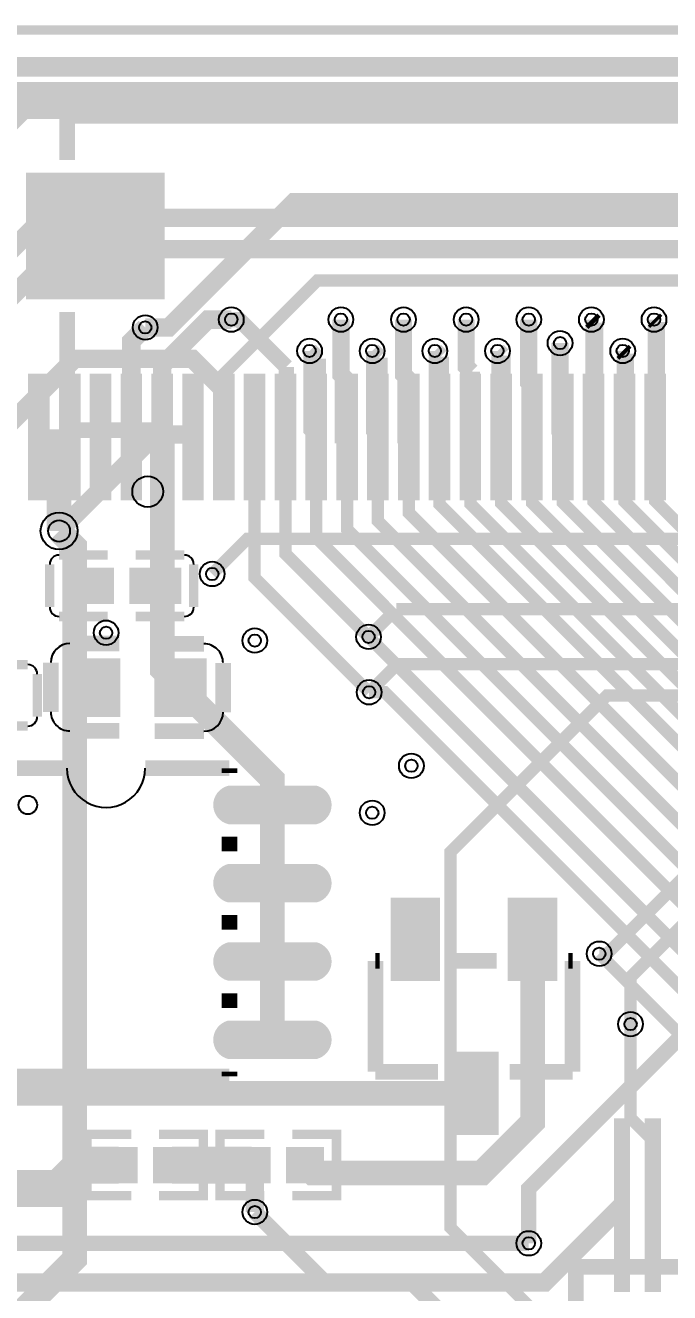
# Model space of a CAD drawing. Header units: millimetres. Extents: x 35 to 109.8, y -21 to 52.
# Drawn here: x 55.71 to 66.17, y 31.46 to 52.02 of the extents above; entities that cross this region are included whole.
import ezdxf

# ---------------------------------------------------------------- set-up
doc = ezdxf.new("R2010")
doc.units = ezdxf.units.MM
for name, color, linetype, true_color in [('BoardOutLine', 7, 'Continuous', 0xff00ff), ('BottomLayer', 7, 'Continuous', 0x0000ff), ('BottomPasteMaskLayer', 7, 'Continuous', 0x800000), ('BottomSilkLayer', 7, 'Continuous', 0x66cc33), ('BottomSolderMaskLayer', 7, 'Continuous', 0xaa00ff), ('Hole', 7, 'Continuous', 0x222222), ('Multi-Layer', 7, 'Continuous', 0xc0c0c0), ('TopLayer', 7, 'Continuous', 0xff0000), ('TopPasteMaskLayer', 7, 'Continuous', 0x808080), ('TopSilkLayer', 7, 'Continuous', 0xffcc00), ('TopSolderMaskLayer', 7, 'Continuous', 0x800080)]:
    doc.layers.add(name, color=color, linetype=linetype, true_color=true_color)

msp = doc.modelspace()

# ---------------------------------------------------------------- hatches: boundary and pattern name
at = {"layer": 'BottomLayer'}
for points in [[(57.94909829819653, 49.600101600203175), (55.749098298196486, 49.600101600203175), (55.749098298196486, 47.60010160020329), (57.94909829819653, 47.60010160020329)], [(58.57404114808219, 46.08011176022353), (58.32402844805688, 46.08011176022353), (58.32402844805688, 44.680111760223554), (58.57404114808219, 44.680111760223554)], [(59.07406654813303, 46.08011176022353), (58.824053848107724, 46.08011176022353), (58.824053848107724, 44.680111760223554), (59.07406654813303, 44.680111760223554)], [(59.57411734823472, 46.08011176022353), (59.32410464820941, 46.08011176022353), (59.32410464820941, 44.680111760223554), (59.57411734823472, 44.680111760223554)], [(60.074168148336184, 46.08011176022353), (59.824155448310876, 46.08011176022353), (59.824155448310876, 44.680111760223554), (60.074168148336184, 44.680111760223554)], [(60.574218948437874, 46.08011176022353), (60.324206248412565, 46.08011176022353), (60.324206248412565, 44.680111760223554), (60.574218948437874, 44.680111760223554)], [(61.07419354838703, 46.08011176022353), (60.82418084836172, 46.08011176022353), (60.82418084836172, 44.680111760223554), (61.07419354838703, 44.680111760223554)], [(61.57424434848872, 46.08011176022353), (61.32423164846341, 46.08011176022353), (61.32423164846341, 44.680111760223554), (61.57424434848872, 44.680111760223554)], [(62.074218948437874, 46.08011176022353), (61.824206248412565, 46.08011176022353), (61.824206248412565, 44.680111760223554), (62.074218948437874, 44.680111760223554)], [(62.574218948437874, 46.08011176022353), (62.324206248412565, 46.08011176022353), (62.324206248412565, 44.680111760223554), (62.574218948437874, 44.680111760223554)], [(63.07419354838703, 46.08011176022353), (62.82418084836195, 46.08011176022353), (62.82418084836195, 44.680111760223554), (63.07419354838703, 44.680111760223554)], [(63.57416814833641, 46.08011176022353), (63.324155448310876, 46.08011176022353), (63.324155448310876, 44.680111760223554), (63.57416814833641, 44.680111760223554)], [(64.07416814833641, 46.08011176022353), (63.824155448310876, 46.08011176022353), (63.824155448310876, 44.680111760223554), (64.07416814833641, 44.680111760223554)], [(64.57414274828557, 46.08011176022353), (64.32413004826003, 46.08011176022353), (64.32413004826003, 44.680111760223554), (64.57414274828557, 44.680111760223554)], [(65.07414274828557, 46.08011176022353), (64.82413004826003, 46.08011176022353), (64.82413004826003, 44.680111760223554), (65.07414274828557, 44.680111760223554)], [(65.57411734823472, 46.08011176022353), (65.32410464820919, 46.08011176022353), (65.32410464820919, 44.680111760223554), (65.57411734823472, 44.680111760223554)], [(66.0740919481841, 46.08011176022353), (65.82407924815857, 46.08011176022353), (65.82407924815857, 44.680111760223554), (66.0740919481841, 44.680111760223554)]]:
    msp.add_hatch(color=256, dxfattribs=at).paths.add_polyline_path(points)
at = {"layer": 'BottomPasteMaskLayer'}
for points in [[(57.94909829819653, 49.600101600203175), (55.749098298196486, 49.600101600203175), (55.749098298196486, 47.60010160020329), (57.94909829819653, 47.60010160020329)], [(58.57404114808219, 46.08011176022353), (58.32402844805688, 46.08011176022353), (58.32402844805688, 44.680111760223554), (58.57404114808219, 44.680111760223554)], [(59.07406654813303, 46.08011176022353), (58.824053848107724, 46.08011176022353), (58.824053848107724, 44.680111760223554), (59.07406654813303, 44.680111760223554)], [(59.57411734823472, 46.08011176022353), (59.32410464820941, 46.08011176022353), (59.32410464820941, 44.680111760223554), (59.57411734823472, 44.680111760223554)], [(60.074168148336184, 46.08011176022353), (59.824155448310876, 46.08011176022353), (59.824155448310876, 44.680111760223554), (60.074168148336184, 44.680111760223554)], [(60.574218948437874, 46.08011176022353), (60.324206248412565, 46.08011176022353), (60.324206248412565, 44.680111760223554), (60.574218948437874, 44.680111760223554)], [(61.07419354838703, 46.08011176022353), (60.82418084836172, 46.08011176022353), (60.82418084836172, 44.680111760223554), (61.07419354838703, 44.680111760223554)], [(61.57424434848872, 46.08011176022353), (61.32423164846341, 46.08011176022353), (61.32423164846341, 44.680111760223554), (61.57424434848872, 44.680111760223554)], [(62.074218948437874, 46.08011176022353), (61.824206248412565, 46.08011176022353), (61.824206248412565, 44.680111760223554), (62.074218948437874, 44.680111760223554)], [(62.574218948437874, 46.08011176022353), (62.324206248412565, 46.08011176022353), (62.324206248412565, 44.680111760223554), (62.574218948437874, 44.680111760223554)], [(63.07419354838703, 46.08011176022353), (62.82418084836195, 46.08011176022353), (62.82418084836195, 44.680111760223554), (63.07419354838703, 44.680111760223554)], [(63.57416814833641, 46.08011176022353), (63.324155448310876, 46.08011176022353), (63.324155448310876, 44.680111760223554), (63.57416814833641, 44.680111760223554)], [(64.07416814833641, 46.08011176022353), (63.824155448310876, 46.08011176022353), (63.824155448310876, 44.680111760223554), (64.07416814833641, 44.680111760223554)], [(64.57414274828557, 46.08011176022353), (64.32413004826003, 46.08011176022353), (64.32413004826003, 44.680111760223554), (64.57414274828557, 44.680111760223554)], [(65.07414274828557, 46.08011176022353), (64.82413004826003, 46.08011176022353), (64.82413004826003, 44.680111760223554), (65.07414274828557, 44.680111760223554)], [(65.57411734823472, 46.08011176022353), (65.32410464820919, 46.08011176022353), (65.32410464820919, 44.680111760223554), (65.57411734823472, 44.680111760223554)], [(66.0740919481841, 46.08011176022353), (65.82407924815857, 46.08011176022353), (65.82407924815857, 44.680111760223554), (66.0740919481841, 44.680111760223554)]]:
    msp.add_hatch(color=256, dxfattribs=at).paths.add_polyline_path(points)
at = {"layer": 'BottomSolderMaskLayer'}
for points in [[(57.97449776248527, 49.62549907035293), (55.723697660885136, 49.62549907035293), (55.723697660885136, 47.57469896875284), (57.97449776248527, 47.57469896875284)], [(58.59943345732472, 46.10551641932773), (58.29862065569887, 46.10551641932773), (58.29862065569887, 44.65471631772755), (58.59943345732472, 44.65471631772755)], [(59.09948982360629, 46.10551641932773), (58.79867702198044, 46.10551641932773), (58.79867702198044, 44.65471631772755), (59.09948982360629, 44.65471631772755)], [(59.59952514059273, 46.10551641932773), (59.29871233896688, 46.10551641932773), (59.29871233896688, 44.65471631772755), (59.59952514059273, 44.65471631772755)], [(60.09956045757849, 46.10551641932773), (59.798747655952866, 46.10551641932773), (59.798747655952866, 44.65471631772755), (60.09956045757849, 44.65471631772755)], [(60.59959577456516, 46.10551641932773), (60.29878297293931, 46.10551641932773), (60.29878297293931, 44.65471631772755), (60.59959577456516, 44.65471631772755)], [(61.09959101866775, 46.10551641932773), (60.79877821704213, 46.10551641932773), (60.79877821704213, 44.65471631772755), (61.09959101866775, 44.65471631772755)], [(61.59962633565419, 46.10551641932773), (61.29881353402857, 46.10551641932773), (61.29881353402857, 44.65471631772755), (61.59962633565419, 44.65471631772755)], [(62.09962157975724, 46.10551641932773), (61.798808778131615, 46.10551641932773), (61.798808778131615, 44.65471631772755), (62.09962157975724, 44.65471631772755)], [(62.599595774564705, 46.10551641932773), (62.29878297293931, 46.10551641932773), (62.29878297293931, 44.65471631772755), (62.599595774564705, 44.65471631772755)], [(63.09959101866775, 46.10551641932773), (62.798778217042354, 46.10551641932773), (62.798778217042354, 44.65471631772755), (63.09959101866775, 44.65471631772755)], [(63.599586262771254, 46.10551641932773), (63.29877346114563, 46.10551641932773), (63.29877346114563, 44.65471631772755), (63.599586262771254, 44.65471631772755)], [(64.09956045757895, 46.10551641932773), (63.79874765595309, 46.10551641932773), (63.79874765595309, 44.65471631772755), (64.09956045757895, 44.65471631772755)], [(64.59955570168177, 46.10551641932773), (64.29874290005614, 46.10551641932773), (64.29874290005614, 44.65471631772755), (64.59955570168177, 44.65471631772755)], [(65.09952989648946, 46.10551641932773), (64.79871709486383, 46.10551641932773), (64.79871709486383, 44.65471631772755), (65.09952989648946, 44.65471631772755)], [(65.5995251405925, 46.10551641932773), (65.29871233896665, 46.10551641932773), (65.29871233896665, 44.65471631772755), (65.5995251405925, 44.65471631772755)], [(66.09946877431116, 46.10551641932773), (65.79865597268531, 46.10551641932773), (65.79865597268531, 44.65471631772755), (66.09946877431116, 44.65471631772755)]]:
    msp.add_hatch(color=256, dxfattribs=at).paths.add_polyline_path(points)
at = {"layer": 'TopLayer'}
for points in [[(56.08331216662441, 44.34003048006093), (55.783312166624455, 44.34003048006093), (55.783312166624455, 46.340030480061046), (56.08331216662441, 46.340030480061046)], [(56.58318516637041, 44.34003048006093), (56.28318516637046, 44.34003048006093), (56.28318516637046, 46.340030480061046), (56.58318516637041, 46.340030480061046)], [(57.08331216662441, 44.34003048006093), (56.783312166624455, 44.34003048006093), (56.783312166624455, 46.340030480061046), (57.08331216662441, 46.340030480061046)], [(57.58318516637041, 44.34003048006093), (57.28318516637046, 44.34003048006093), (57.28318516637046, 46.340030480061046), (57.58318516637041, 46.340030480061046)], [(58.08331216662441, 44.34003048006093), (57.783312166624455, 44.34003048006093), (57.783312166624455, 46.340030480061046), (58.08331216662441, 46.340030480061046)], [(58.58318516637041, 44.34003048006093), (58.28318516637046, 44.34003048006093), (58.28318516637046, 46.340030480061046), (58.58318516637041, 46.340030480061046)], [(59.08331216662441, 44.34003048006093), (58.783312166624455, 44.34003048006093), (58.783312166624455, 46.340030480061046), (59.08331216662441, 46.340030480061046)], [(59.583185166370185, 44.34003048006093), (59.28318516637023, 44.34003048006093), (59.28318516637023, 46.340030480061046), (59.583185166370185, 46.340030480061046)], [(60.08331216662441, 44.34003048006093), (59.783312166624455, 44.34003048006093), (59.783312166624455, 46.340030480061046), (60.08331216662441, 46.340030480061046)], [(60.583185166370185, 44.34003048006093), (60.28318516637023, 44.34003048006093), (60.28318516637023, 46.340030480061046), (60.583185166370185, 46.340030480061046)], [(61.08331216662418, 44.34003048006093), (60.78331216662423, 44.34003048006093), (60.78331216662423, 46.340030480061046), (61.08331216662418, 46.340030480061046)], [(61.58318516637041, 44.34003048006093), (61.28318516637023, 44.34003048006093), (61.28318516637023, 46.340030480061046), (61.58318516637041, 46.340030480061046)], [(62.08331216662418, 44.34003048006093), (61.78331216662423, 44.34003048006093), (61.78331216662423, 46.340030480061046), (62.08331216662418, 46.340030480061046)], [(62.58318516637041, 44.34003048006093), (62.28318516637023, 44.34003048006093), (62.28318516637023, 46.340030480061046), (62.58318516637041, 46.340030480061046)], [(63.08331216662441, 44.34003048006093), (62.78331216662423, 44.34003048006093), (62.78331216662423, 46.340030480061046), (63.08331216662441, 46.340030480061046)], [(63.58318516637041, 44.34003048006093), (63.28318516637046, 44.34003048006093), (63.28318516637046, 46.340030480061046), (63.58318516637041, 46.340030480061046)], [(64.08331216662441, 44.34003048006093), (63.78331216662423, 44.34003048006093), (63.78331216662423, 46.340030480061046), (64.08331216662441, 46.340030480061046)], [(64.58318516637041, 44.34003048006093), (64.28318516637046, 44.34003048006093), (64.28318516637046, 46.340030480061046), (64.58318516637041, 46.340030480061046)], [(65.08331216662441, 44.34003048006093), (64.78331216662446, 44.34003048006093), (64.78331216662446, 46.340030480061046), (65.08331216662441, 46.340030480061046)], [(65.58318516637041, 44.34003048006093), (65.28318516637046, 44.34003048006093), (65.28318516637046, 46.340030480061046), (65.58318516637041, 46.340030480061046)], [(66.08331216662441, 44.34003048006093), (65.78331216662446, 44.34003048006093), (65.78331216662446, 46.340030480061046), (66.08331216662441, 46.340030480061046)], [(57.1271018542036, 42.65608331216663), (57.1271018542036, 43.196088392176875), (56.337007874015626, 43.196088392176875), (56.337007874015626, 42.65608331216663)], [(57.42712725425463, 42.65608331216663), (57.42712725425463, 43.196088392176875), (58.217221234442604, 43.196088392176875), (58.217221234442604, 42.65608331216663)], [(56.43111506222999, 41.72509525019041), (57.231115062230174, 41.72509525019041), (57.231115062230174, 40.82506985013981), (56.43111506222999, 40.82506985013981)], [(57.83111506223008, 41.72509525019041), (58.631115062230265, 41.72509525019041), (58.631115062230265, 40.82506985013981), (57.83111506223008, 40.82506985013981)], [(60.37913385826778, 39.65707391414786, -0.7853981633974483), (60.37913385826778, 39.08308356616716), (59.06511303022603, 39.08308356616716, -0.7853981633974483), (59.06511303022603, 39.65707391414786)], [(60.37913385826778, 38.38707137414279, -0.7853981633974483), (60.37913385826778, 37.813081026162095), (59.06511303022603, 37.813081026162095, -0.7853981633974483), (59.06511303022603, 38.38707137414279)], [(61.69215138430263, 37.815748031496014), (62.39217678435352, 37.815748031496014), (62.39217678435352, 36.56576073152155), (61.69215138430263, 36.56576073152155)], [(63.59207518415042, 37.815748031496014), (64.29210058420131, 37.815748031496014), (64.29210058420131, 36.56576073152155), (63.59207518415042, 36.56576073152155)], [(60.37913385826778, 37.117068834137726, -0.7853981633974483), (60.37913385826778, 36.54307848615703), (59.06511303022603, 36.54307848615703, -0.7853981633974483), (59.06511303022603, 37.117068834137726)], [(60.37913385826778, 35.84706629413266, -0.7853981633974483), (60.37913385826778, 35.27307594615196), (59.06511303022603, 35.27307594615196, -0.7853981633974483), (59.06511303022603, 35.84706629413266)], [(62.64211328422675, 35.316383032766), (63.342138684277415, 35.316383032766), (63.342138684277415, 34.066395732791534), (62.64211328422675, 34.066395732791534)], [(57.50810261620518, 33.258064516129025), (57.50810261620518, 33.79806959613927), (56.94246888493785, 33.79806959613927), (56.94246888493785, 33.258064516129025)], [(57.808128016256205, 33.258064516129025), (57.808128016256205, 33.79806959613927), (58.37376174752353, 33.79806959613927), (58.37376174752353, 33.258064516129025)], [(59.667106934213734, 33.258064516129025), (59.667106934213734, 33.79806959613927), (59.10147320294641, 33.79806959613927), (59.10147320294641, 33.258064516129025)], [(59.96713233426476, 33.258064516129025), (59.96713233426476, 33.79806959613927), (60.53276606553209, 33.79806959613927), (60.53276606553209, 33.258064516129025)], [(65.51998983997964, 33.87706375412745), (65.51998983997964, 31.877063754127562), (65.26997713995411, 31.877063754127562), (65.26997713995411, 33.87706375412745)], [(66.02037084074163, 33.87706375412745), (66.02037084074163, 31.877063754127562), (65.77035814071633, 31.877063754127562), (65.77035814071633, 33.87706375412745)]]:
    msp.add_hatch(color=256, dxfattribs=at).paths.add_polyline_path(points)
at = {"layer": 'TopPasteMaskLayer'}
for points in [[(56.08331216662441, 44.34003048006093), (55.783312166624455, 44.34003048006093), (55.783312166624455, 46.340030480061046), (56.08331216662441, 46.340030480061046)], [(56.58318516637041, 44.34003048006093), (56.28318516637046, 44.34003048006093), (56.28318516637046, 46.340030480061046), (56.58318516637041, 46.340030480061046)], [(57.08331216662441, 44.34003048006093), (56.783312166624455, 44.34003048006093), (56.783312166624455, 46.340030480061046), (57.08331216662441, 46.340030480061046)], [(57.58318516637041, 44.34003048006093), (57.28318516637046, 44.34003048006093), (57.28318516637046, 46.340030480061046), (57.58318516637041, 46.340030480061046)], [(58.08331216662441, 44.34003048006093), (57.783312166624455, 44.34003048006093), (57.783312166624455, 46.340030480061046), (58.08331216662441, 46.340030480061046)], [(58.58318516637041, 44.34003048006093), (58.28318516637046, 44.34003048006093), (58.28318516637046, 46.340030480061046), (58.58318516637041, 46.340030480061046)], [(59.08331216662441, 44.34003048006093), (58.783312166624455, 44.34003048006093), (58.783312166624455, 46.340030480061046), (59.08331216662441, 46.340030480061046)], [(59.583185166370185, 44.34003048006093), (59.28318516637023, 44.34003048006093), (59.28318516637023, 46.340030480061046), (59.583185166370185, 46.340030480061046)], [(60.08331216662441, 44.34003048006093), (59.783312166624455, 44.34003048006093), (59.783312166624455, 46.340030480061046), (60.08331216662441, 46.340030480061046)], [(60.583185166370185, 44.34003048006093), (60.28318516637023, 44.34003048006093), (60.28318516637023, 46.340030480061046), (60.583185166370185, 46.340030480061046)], [(61.08331216662418, 44.34003048006093), (60.78331216662423, 44.34003048006093), (60.78331216662423, 46.340030480061046), (61.08331216662418, 46.340030480061046)], [(61.58318516637041, 44.34003048006093), (61.28318516637023, 44.34003048006093), (61.28318516637023, 46.340030480061046), (61.58318516637041, 46.340030480061046)], [(62.08331216662418, 44.34003048006093), (61.78331216662423, 44.34003048006093), (61.78331216662423, 46.340030480061046), (62.08331216662418, 46.340030480061046)], [(62.58318516637041, 44.34003048006093), (62.28318516637023, 44.34003048006093), (62.28318516637023, 46.340030480061046), (62.58318516637041, 46.340030480061046)], [(63.08331216662441, 44.34003048006093), (62.78331216662423, 44.34003048006093), (62.78331216662423, 46.340030480061046), (63.08331216662441, 46.340030480061046)], [(63.58318516637041, 44.34003048006093), (63.28318516637046, 44.34003048006093), (63.28318516637046, 46.340030480061046), (63.58318516637041, 46.340030480061046)], [(64.08331216662441, 44.34003048006093), (63.78331216662423, 44.34003048006093), (63.78331216662423, 46.340030480061046), (64.08331216662441, 46.340030480061046)], [(64.58318516637041, 44.34003048006093), (64.28318516637046, 44.34003048006093), (64.28318516637046, 46.340030480061046), (64.58318516637041, 46.340030480061046)], [(65.08331216662441, 44.34003048006093), (64.78331216662446, 44.34003048006093), (64.78331216662446, 46.340030480061046), (65.08331216662441, 46.340030480061046)], [(65.58318516637041, 44.34003048006093), (65.28318516637046, 44.34003048006093), (65.28318516637046, 46.340030480061046), (65.58318516637041, 46.340030480061046)], [(66.08331216662441, 44.34003048006093), (65.78331216662446, 44.34003048006093), (65.78331216662446, 46.340030480061046), (66.08331216662441, 46.340030480061046)], [(57.09707899415798, 43.15110490220991), (57.09707899415798, 42.70109220218444), (57.02710185420369, 42.651104902209795), (56.54709169418334, 42.651104902209795), (56.49707899415807, 42.70109220218444), (56.49707899415807, 43.15110490220991), (56.54709169418334, 43.20109220218444), (57.02710185420369, 43.20109220218444)], [(58.057099314198695, 43.15110490220991), (58.057099314198695, 42.70109220218444), (58.007086614173204, 42.651104902209795), (57.52710185420369, 42.651104902209795), (57.45709931419856, 42.70109220218444), (57.45709931419856, 43.15110490220991), (57.52710185420369, 43.20109220218444), (58.007086614173204, 43.20109220218444)], [(56.43111506222999, 41.72509525019041), (57.231115062230174, 41.72509525019041), (57.231115062230174, 40.82506985013981), (56.43111506222999, 40.82506985013981)], [(57.83111506223008, 41.72509525019041), (58.631115062230265, 41.72509525019041), (58.631115062230265, 40.82506985013981), (57.83111506223008, 40.82506985013981)], [(60.37913385826778, 39.65707391414786, -0.7853981633974483), (60.37913385826778, 39.08308356616716), (59.06511303022603, 39.08308356616716, -0.7853981633974483), (59.06511303022603, 39.65707391414786)], [(60.37913385826778, 38.38707137414279, -0.7853981633974483), (60.37913385826778, 37.813081026162095), (59.06511303022603, 37.813081026162095, -0.7853981633974483), (59.06511303022603, 38.38707137414279)], [(61.69215138430263, 37.815748031496014), (62.39217678435352, 37.815748031496014), (62.39217678435352, 36.56576073152155), (61.69215138430263, 36.56576073152155)], [(63.59207518415042, 37.815748031496014), (64.29210058420131, 37.815748031496014), (64.29210058420131, 36.56576073152155), (63.59207518415042, 36.56576073152155)], [(60.37913385826778, 37.117068834137726, -0.7853981633974483), (60.37913385826778, 36.54307848615703), (59.06511303022603, 36.54307848615703, -0.7853981633974483), (59.06511303022603, 37.117068834137726)], [(60.37913385826778, 35.84706629413266, -0.7853981633974483), (60.37913385826778, 35.27307594615196), (59.06511303022603, 35.27307594615196, -0.7853981633974483), (59.06511303022603, 35.84706629413266)], [(62.64211328422675, 35.316383032766), (63.342138684277415, 35.316383032766), (63.342138684277415, 34.066395732791534), (62.64211328422675, 34.066395732791534)], [(57.5231140462281, 33.29806959613927), (57.5231140462281, 33.758064516129025), (57.48310896621797, 33.79806959613927), (56.982473964947985, 33.79806959613927), (56.94246888493785, 33.758064516129025), (56.94246888493785, 33.29806959613927), (56.982473964947985, 33.258064516129025), (57.48310896621797, 33.258064516129025)], [(57.79311658623328, 33.29806959613927), (57.79311658623328, 33.758064516129025), (57.833121666243414, 33.79806959613927), (58.3337566675134, 33.79806959613927), (58.37376174752353, 33.758064516129025), (58.37376174752353, 33.29806959613927), (58.3337566675134, 33.258064516129025), (57.833121666243414, 33.258064516129025)], [(59.68211836423666, 33.29806959613927), (59.68211836423666, 33.758064516129025), (59.642113284226525, 33.79806959613927), (59.14147828295654, 33.79806959613927), (59.10147320294641, 33.758064516129025), (59.10147320294641, 33.29806959613927), (59.14147828295654, 33.258064516129025), (59.642113284226525, 33.258064516129025)], [(59.95212090424184, 33.29806959613927), (59.95212090424184, 33.758064516129025), (59.99212598425197, 33.79806959613927), (60.492760985521954, 33.79806959613927), (60.53276606553209, 33.758064516129025), (60.53276606553209, 33.29806959613927), (60.492760985521954, 33.258064516129025), (59.99212598425197, 33.258064516129025)], [(65.51998983997964, 33.87706375412745), (65.51998983997964, 31.877063754127562), (65.26997713995411, 31.877063754127562), (65.26997713995411, 33.87706375412745)], [(66.02037084074163, 33.87706375412745), (66.02037084074163, 31.877063754127562), (65.77035814071633, 31.877063754127562), (65.77035814071633, 33.87706375412745)]]:
    msp.add_hatch(color=256, dxfattribs=at).paths.add_polyline_path(points)
at = {"layer": 'TopSolderMaskLayer'}
for points in [[(56.10873157230185, 44.31462849377306), (55.757931470701806, 44.31462849377306), (55.757931470701806, 46.36542859537326), (56.10873157230185, 46.36542859537326)], [(56.60860457204785, 44.31462849377306), (56.25780447044781, 44.31462849377306), (56.25780447044781, 46.36542859537326), (56.60860457204785, 46.36542859537326)], [(57.10873157230185, 44.31462849377306), (56.757931470701806, 44.31462849377306), (56.757931470701806, 46.36542859537326), (57.10873157230185, 46.36542859537326)], [(57.60860457204785, 44.31462849377306), (57.25780447044781, 44.31462849377306), (57.25780447044781, 46.36542859537326), (57.60860457204785, 46.36542859537326)], [(58.10873157230185, 44.31462849377306), (57.757931470701806, 44.31462849377306), (57.757931470701806, 46.36542859537326), (58.10873157230185, 46.36542859537326)], [(58.60860457204785, 44.31462849377306), (58.25780447044758, 44.31462849377306), (58.25780447044758, 46.36542859537326), (58.60860457204785, 46.36542859537326)], [(59.10873157230185, 44.31462849377306), (58.757931470701806, 44.31462849377306), (58.757931470701806, 46.36542859537326), (59.10873157230185, 46.36542859537326)], [(59.60860457204785, 44.31462849377306), (59.25780447044758, 44.31462849377306), (59.25780447044758, 46.36542859537326), (59.60860457204785, 46.36542859537326)], [(60.10873157230185, 44.31462849377306), (59.75793147070158, 44.31462849377306), (59.75793147070158, 46.36542859537326), (60.10873157230185, 46.36542859537326)], [(60.608604572047625, 44.31462849377306), (60.25780447044758, 44.31462849377306), (60.25780447044758, 46.36542859537326), (60.608604572047625, 46.36542859537326)], [(61.10873157230185, 44.31462849377306), (60.75793147070158, 44.31462849377306), (60.75793147070158, 46.36542859537326), (61.10873157230185, 46.36542859537326)], [(61.60860457204785, 44.31462849377306), (61.25780447044758, 44.31462849377306), (61.25780447044758, 46.36542859537326), (61.60860457204785, 46.36542859537326)], [(62.10873157230162, 44.31462849377306), (61.75793147070158, 44.31462849377306), (61.75793147070158, 46.36542859537326), (62.10873157230162, 46.36542859537326)], [(62.60860457204785, 44.31462849377306), (62.25780447044758, 44.31462849377306), (62.25780447044758, 46.36542859537326), (62.60860457204785, 46.36542859537326)], [(63.10873157230185, 44.31462849377306), (62.75793147070158, 44.31462849377306), (62.75793147070158, 46.36542859537326), (63.10873157230185, 46.36542859537326)], [(63.60860457204785, 44.31462849377306), (63.25780447044781, 44.31462849377306), (63.25780447044781, 46.36542859537326), (63.60860457204785, 46.36542859537326)], [(64.10873157230185, 44.31462849377306), (63.75793147070158, 44.31462849377306), (63.75793147070158, 46.36542859537326), (64.10873157230185, 46.36542859537326)], [(64.60860457204785, 44.31462849377306), (64.25780447044781, 44.31462849377306), (64.25780447044781, 46.36542859537326), (64.60860457204785, 46.36542859537326)], [(65.10873157230185, 44.31462849377306), (64.7579314707018, 44.31462849377306), (64.7579314707018, 46.36542859537326), (65.10873157230185, 46.36542859537326)], [(65.60860457204785, 44.31462849377306), (65.25780447044781, 44.31462849377306), (65.25780447044781, 46.36542859537326), (65.60860457204785, 46.36542859537326)], [(66.10873157230185, 44.31462849377306), (65.7579314707018, 44.31462849377306), (65.7579314707018, 46.36542859537326), (66.10873157230185, 46.36542859537326)], [(57.15250353813235, 42.630683261366585), (57.15250353813235, 43.22148844297692), (56.311609456344286, 43.22148844297692), (56.311609456344286, 42.630683261366585)], [(57.40172557032588, 42.630683261366585), (57.40172557032588, 43.22148844297692), (58.242619652113945, 43.22148844297692), (58.242619652113945, 42.630683261366585)], [(56.405716624336264, 41.75049601783792), (57.25651672593676, 41.75049601783792), (57.25651672593676, 40.7996690824923), (56.405716624336264, 40.7996690824923)], [(57.80571339852372, 41.75049601783792), (58.65651350012399, 41.75049601783792), (58.65651350012399, 40.7996690824923), (57.80571339852372, 40.7996690824923)], [(60.437281518593636, 39.68247396494796, -0.7853981633974483), (60.437281518593636, 39.05768351536706), (59.0069653699004, 39.05768351536706, -0.7853981633974483), (59.0069653699004, 39.68247396494796)], [(60.437281518593636, 38.41247142494289, -0.7853981633974483), (60.437281518593636, 37.787680975361994), (59.0069653699004, 37.787680975361994, -0.7853981633974483), (59.0069653699004, 38.41247142494289)], [(61.64134943938075, 37.866547100846674), (62.44297872927541, 37.866547100846674), (62.44297872927541, 36.51496166217089), (61.64134943938075, 36.51496166217089)], [(63.54127323922853, 37.866547100846674), (64.3429025291232, 37.866547100846674), (64.3429025291232, 36.51496166217089), (63.54127323922853, 36.51496166217089)], [(60.437281518593636, 37.14246888493783, -0.7853981633974483), (60.437281518593636, 36.51767843535693), (59.0069653699004, 36.51767843535693, -0.7853981633974483), (59.0069653699004, 37.14246888493783)], [(60.437281518593636, 35.87246634493276, -0.7853981633974483), (60.437281518593636, 35.24767589535186), (59.0069653699004, 35.24767589535186, -0.7853981633974483), (59.0069653699004, 35.87246634493276)], [(62.591311339304866, 35.36718210211666), (63.392940629199074, 35.36718210211666), (63.392940629199074, 34.015596663440874), (62.591311339304866, 34.015596663440874)], [(65.52634082042346, 34.28344392277529), (65.52634082042346, 31.47068358547972), (65.26362744983544, 31.47068358547972), (65.26362744983544, 34.28344392277529)], [(66.02672182118567, 34.28344392277529), (66.02672182118567, 31.47068358547972), (65.76400845059743, 31.47068358547972), (65.76400845059743, 34.28344392277529)], [(57.53350038590497, 33.23266446532898), (57.53350038590497, 33.823469646939316), (56.91706883413758, 33.823469646939316), (56.91706883413758, 33.23266446532898)], [(57.782730246556184, 33.23266446532898), (57.782730246556184, 33.823469646939316), (58.3991617983238, 33.823469646939316), (58.3991617983238, 33.23266446532898)], [(59.692504703913755, 33.23266446532898), (59.692504703913755, 33.823469646939316), (59.07607315214614, 33.823469646939316), (59.07607315214614, 33.23266446532898)], [(59.94173456456497, 33.23266446532898), (59.94173456456497, 33.823469646939316), (60.55816611633236, 33.823469646939316), (60.55816611633236, 33.23266446532898)]]:
    msp.add_hatch(color=256, dxfattribs=at).paths.add_polyline_path(points)

# ---------------------------------------------------------------- linework, layer by layer
at = {"layer": 'BoardOutLine', "const_width": 0.15001270002540007}
msp.add_lwpolyline([(37.973075946151994, 51.94310388620784), (106.31191262382526, 51.94310388620784)], dxfattribs=at)
at = {"layer": 'BottomLayer'}
for points, const_width in [([(53.08610617221234, 36.06807213614434), (53.08610617221234, 48.26009652019309), (55.62611125222247, 50.80010160020322), (83.05816611633236, 50.80010160020322), (85.34417068834136, 48.5140970281941), (85.34417068834136, 44.06908813817631), (82.93116586233168, 41.52908305816618), (82.55016510033033, 41.52908305816618)], 0.6000000000000001), ([(57.65811531623058, 47.11709423418847), (58.039116078232155, 47.11709423418847), (60.07112014224026, 49.14909829819658), (76.32715265430534, 49.14909829819658), (77.34315468630939, 48.133096266192524)], 0.30000000000000004), ([(59.05511811023621, 47.244094488189035), (59.18211836423666, 47.244094488189035), (59.94919989839991, 46.477012954025895)], 0.25001270002540005), ([(60.833121666243414, 47.244094488189035), (60.833121666243414, 46.35509271018543), (60.94996189992389, 46.238252476504954)], 0.2800101600203201), ([(61.84912369824747, 47.244094488189035), (61.84912369824747, 46.35509271018543), (61.948209296418554, 46.25605791211581)], 0.2800101600203201), ([(62.86512573025152, 47.244094488189035), (62.86512573025152, 46.482092964185995), (62.949225298450756, 46.39799339598687)], 0.2800101600203201), ([(63.88112776225557, 47.244094488189035), (63.88112776225557, 46.22809245618498), (63.949225298450756, 46.15999491998991)], 0.2800101600203201), ([(64.89712979425963, 47.244094488189035), (64.94922529845076, 47.191998983997905)], 0.2800101600203201), ([(64.94922529845076, 47.191998983997905), (64.94922529845076, 45.379959359918644)], 0.2800101600203201), ([(65.91313182626368, 47.244094488189035), (65.94922529845053, 47.20800101600207)], 0.2800101600203201), ([(65.94922529845053, 47.20800101600207), (65.94922529845053, 45.379959359918644)], 0.2800101600203201), ([(64.3891287782576, 46.86309372618746), (64.3891287782576, 45.43985267970527), (64.44902209804422, 45.379959359918644)], 0.2800101600203201), ([(58.92811785623576, 46.10109220218442), (58.42011684023373, 46.609093218186445), (56.515113030226075, 46.609093218186445), (54.991109982219996, 45.085090170180365), (54.991109982219996, 43.8150876301753)], 0.30000000000000004), ([(60.32512065024139, 46.73609347218701), (60.44927609855222, 46.61188722377449)], 0.2800101600203201), ([(60.44927609855222, 46.61188722377449), (60.44927609855222, 45.379959359918644)], 0.2800101600203201), ([(61.34112268224544, 46.73609347218701), (61.44927609855222, 46.62788925577854)], 0.2800101600203201), ([(61.44927609855222, 46.62788925577854), (61.44927609855222, 45.379959359918644)], 0.2800101600203201), ([(62.357124714249494, 46.73609347218701), (62.44927609855222, 46.643891287782594)], 0.2800101600203201), ([(62.44927609855222, 46.643891287782594), (62.44927609855222, 45.379959359918644)], 0.2800101600203201), ([(63.37312674625355, 46.73609347218701), (63.449022098044225, 46.660121920243796)], 0.2800101600203201), ([(63.449022098044225, 46.660121920243796), (63.449022098044225, 45.379959359918644)], 0.2800101600203201), ([(65.40513081026165, 46.73609347218701), (65.44904749809484, 46.692125984252016)], 0.2800101600203201), ([(65.44904749809484, 46.692125984252016), (65.44904749809484, 45.379959359918644)], 0.2800101600203201), ([(59.94919989839991, 46.477012954025895), (59.94919989839991, 45.379705359410764)], 0.25001270002540005), ([(62.949225298450756, 46.39799339598687), (62.949225298450756, 45.379959359918644)], 0.2800101600203201), ([(60.94996189992389, 46.238252476504954), (60.94996189992389, 45.379705359410764)], 0.2800101600203201), ([(61.948209296418554, 46.25605791211581), (61.948209296418554, 45.379705359410764)], 0.2800101600203201), ([(63.949225298450756, 46.15999491998991), (63.949225298450756, 45.379959359918644)], 0.2800101600203201), ([(58.94894589789192, 45.379959359918644), (58.92811785623576, 45.40078740157492), (58.92811785623576, 46.10109220218442)], 0.30000000000000004), ([(57.82580645161306, 45.379705359410764), (56.261112522225176, 43.8150876301753)], 0.30000000000000004), ([(58.448031496063095, 45.379705359410764), (57.82580645161306, 45.379705359410764)], 0.30000000000000004), ([(69.34213868427742, 31.115062230124522), (64.00812801625602, 31.115062230124522), (62.611125222250394, 32.51206502413004), (62.611125222250394, 38.60807721615447), (65.15113030226053, 41.1480822961646), (74.29514859029723, 41.1480822961646), (74.94792989585972, 41.800863601727315), (74.94792989585972, 45.379730759461495)], 0.2), ([(72.4488188976377, 44.38176276352556), (71.7551435102871, 43.688087376174735), (59.31582423164832, 43.688087376174735), (58.74480568961144, 43.11701803403605)], 0.2), ([(46.609093218186445, 31.496062992125985), (47.11709423418847, 30.98806197612396), (55.49911099822202, 30.98806197612396), (56.515113030226075, 32.00406400812801), (56.515113030226075, 43.561087122174285), (56.261112522225176, 43.8150876301753)], 0.4), ([(61.28196596393195, 42.09624079248158), (61.73081026162049, 42.54508509017023)], 0.2), ([(61.73081026162049, 42.54508509017023), (73.15214630429273, 42.54508509017023)], 0.2), ([(61.2910083820168, 41.19819659639313), (61.74892049784103, 41.65608331216663), (73.7871475742952, 41.65608331216663)], 0.2), ([(65.02413004826008, 36.95707391414783), (65.15113030226053, 36.95707391414783), (68.45313690627381, 40.259080518161), (83.94716789433573, 40.259080518161), (84.96316992633979, 41.275082550165166)], 0.2), ([(65.5321310642621, 35.814071628143324), (65.5321310642621, 36.576073152146364), (68.70713741427494, 39.75107950215897), (97.9171958343918, 39.75107950215897), (102.56535433070871, 35.10287020574037), (102.56535433070871, 26.33985267970536)], 0.2), ([(63.88112776225557, 32.258064516129025), (63.88112776225557, 33.14706629413263), (68.70713741427494, 37.97307594615188), (83.43916687833371, 37.97307594615188), (84.45516891033776, 36.95707391414783), (86.48717297434587, 36.95707391414783)], 0.25001270002540005), ([(59.436118872237785, 32.76606553213105), (60.57912115824229, 31.62306324612655), (61.97612395224792, 31.62306324612655)], 0.25001270002540005), ([(61.97612395224792, 31.62306324612655), (65.5321310642621, 28.06705613411225)], 0.25001270002540005)]:
    msp.add_lwpolyline(points, dxfattribs=dict(at, const_width=const_width))
at = {"layer": 'BottomSilkLayer', "const_width": 0.25400050800101603}
for points in [[(79.98912877825751, 50.55001270002549), (56.3891287782576, 50.55001270002549), (56.3891287782576, 49.831191262382504)], [(56.3891287782576, 47.368910337820694), (56.3891287782576, 45.45001270002547), (58.09288798577586, 45.45001270002547)]]:
    msp.add_lwpolyline(points, dxfattribs=at)
at = {"layer": 'BottomSilkLayer'}
msp.add_circle((57.699009398018916, 44.45389890779779), 0.24993649987299976, dxfattribs=at)
at = {"layer": 'Hole'}
for centre, radius in [((59.05511811023621, 47.244094488189035), 0.1), ((60.833121666243414, 47.244094488189035), 0.1), ((61.84912369824747, 47.244094488189035), 0.1), ((62.86512573025152, 47.244094488189035), 0.1), ((63.88112776225557, 47.244094488189035), 0.1), ((64.89712979425963, 47.244094488189035), 0.1), ((65.91313182626368, 47.244094488189035), 0.1), ((57.65811531623058, 47.11709423418847), 0.1), ((64.3891287782576, 46.86309372618746), 0.1), ((60.32512065024139, 46.73609347218701), 0.1), ((61.34112268224544, 46.73609347218701), 0.1), ((62.357124714249494, 46.73609347218701), 0.1), ((62.357124714249494, 46.73609347218701), 0.1), ((63.37312674625355, 46.73609347218701), 0.1), ((65.40513081026165, 46.73609347218701), 0.1), ((56.261112522225176, 43.8150876301753), 0.17500635001270004), ((58.74472948945913, 43.11709423418847), 0.1), ((57.0231140462281, 42.164084328168656), 0.1), ((61.28194056388111, 42.096266192532426), 0.1), ((59.436118872237785, 42.037084074168206), 0.1), ((61.291084582169105, 41.198120396240824), 0.1), ((61.97612395224792, 40.005080010159986), 0.1), ((61.34112268224544, 39.243078486156946), 0.1), ((65.02413004826008, 36.95707391414783), 0.1), ((65.5321310642621, 35.814071628143324), 0.1), ((59.436118872237785, 32.76606553213105), 0.1), ((63.88112776225557, 32.258064516129025), 0.1)]:
    msp.add_circle(centre, radius, dxfattribs=at)
at = {"layer": 'Multi-Layer'}
for centre, radius in [((57.65811531623058, 47.11709423418847), 0.2), ((59.05511811023621, 47.244094488189035), 0.2), ((60.833121666243414, 47.244094488189035), 0.2), ((61.84912369824747, 47.244094488189035), 0.2), ((62.86512573025152, 47.244094488189035), 0.2), ((63.88112776225557, 47.244094488189035), 0.2), ((64.89712979425963, 47.244094488189035), 0.2), ((65.91313182626368, 47.244094488189035), 0.2), ((60.32512065024139, 46.73609347218701), 0.2), ((61.34112268224544, 46.73609347218701), 0.2), ((62.357124714249494, 46.73609347218701), 0.2), ((62.357124714249494, 46.73609347218701), 0.2), ((63.37312674625355, 46.73609347218701), 0.2), ((64.3891287782576, 46.86309372618746), 0.2), ((65.40513081026165, 46.73609347218701), 0.2), ((56.261112522225176, 43.8150876301753), 0.30000000000000004), ((58.74472948945913, 43.11709423418847), 0.2), ((57.0231140462281, 42.164084328168656), 0.2), ((59.436118872237785, 42.037084074168206), 0.2), ((61.28194056388111, 42.096266192532426), 0.2), ((61.291084582169105, 41.198120396240824), 0.2), ((61.97612395224792, 40.005080010159986), 0.2), ((61.34112268224544, 39.243078486156946), 0.2), ((65.02413004826008, 36.95707391414783), 0.2), ((65.5321310642621, 35.814071628143324), 0.2), ((59.436118872237785, 32.76606553213105), 0.2), ((63.88112776225557, 32.258064516129025), 0.2)]:
    msp.add_circle(centre, radius, dxfattribs=at)
at = {"layer": 'TopLayer'}
for points, const_width in [([(88.86309372618757, 42.799085598171246), (88.86309372618757, 44.741173482346994), (82.2961645923292, 51.30810261620525), (51.94310388620784, 51.30810261620525), (50.800101600203334, 50.16510033020063), (50.800101600203334, 48.895097790195564)], 0.25001270002540005), ([(50.45720091440171, 42.799085598171246), (50.45720091440171, 43.34518669037345), (56.00711201422405, 48.895097790195564), (73.66014732029475, 48.895097790195564), (75.43307086614163, 47.12217424434846), (75.43307086614163, 45.33909067818138)], 0.30000000000000004), ([(51.4859029718059, 38.35407670815346), (51.4859029718059, 43.611887223774374), (56.261112522225176, 48.38709677419354), (73.53314706629408, 48.38709677419354), (74.93268986537987, 46.98755397510786), (74.93268986537987, 45.33909067818138)], 0.30000000000000004), ([(58.93332486664963, 45.339954279908625), (58.93332486664963, 46.36029972059953), (60.45212090424184, 47.87909575819151), (73.15214630429273, 47.87909575819151), (74.0411480822961, 46.99009398018802)], 0.2), ([(59.05511811023621, 47.244094488189035), (58.67411734823463, 47.244094488189035), (57.93243586487165, 46.50241300482605), (57.93243586487165, 45.33909067818138)], 0.30000000000000004), ([(60.93218186436388, 45.33909067818138), (60.833121666243414, 45.33909067818138), (60.833121666243414, 47.244094488189035)], 0.2), ([(61.93294386588764, 45.33909067818138), (61.84912369824747, 45.33909067818138), (61.84912369824747, 47.244094488189035)], 0.2), ([(62.9333502667007, 45.339954279908625), (62.86512573025152, 45.40817881635758), (62.86512573025152, 47.244094488189035)], 0.2), ([(63.9333502667007, 45.339954279908625), (63.88112776225557, 45.39217678435352), (63.88112776225557, 47.244094488189035)], 0.2), ([(64.93332486664963, 45.33992887985778), (64.89712979425963, 45.376123952247895), (64.89712979425963, 47.244094488189035)], 0.2), ([(65.93332486664963, 45.33992887985778), (65.91313182626368, 45.36012192024384), (65.91313182626368, 47.244094488189035)], 0.2), ([(57.43302006604017, 45.34008128016262), (57.43302006604017, 46.89199898399795), (57.65811531623058, 47.11709423418847)], 0.30000000000000004), ([(64.43314706629417, 45.339954279908625), (64.3891287782576, 45.38399796799604), (64.3891287782576, 46.86309372618746)], 0.2), ([(60.43314706629417, 45.339954279908625), (60.32512065024139, 45.447980695961405), (60.32512065024139, 46.73609347218701)], 0.2), ([(61.43314706629417, 45.339954279908625), (61.34112268224544, 45.43197866395735), (61.34112268224544, 46.73609347218701)], 0.2), ([(62.43314706629417, 45.339954279908625), (62.357124714249494, 45.4159766319533), (62.357124714249494, 46.73609347218701)], 0.2), ([(63.43314706629394, 45.339954279908625), (63.37312674625355, 45.399974599949246), (63.37312674625355, 46.73609347218701)], 0.2), ([(65.43319786639563, 45.33992887985778), (65.40513081026165, 45.36799593599187), (65.40513081026165, 46.73609347218701)], 0.2), ([(55.93332486664963, 45.33992887985778), (56.43319786639563, 45.33992887985778)], 0.25001270002540005), ([(56.261112522225176, 45.33909067818138), (56.261112522225176, 45.16781813563625), (56.261112522225176, 43.8150876301753)], 0.4), ([(57.93332486664963, 45.339954279908625), (57.93332486664963, 41.57289814579633), (58.23114046228102, 41.275082550165166)], 0.4), ([(59.43357886715762, 45.33909067818138), (59.43357886715762, 43.05562611125231), (61.29103378206764, 41.1981711963424)], 0.2), ([(59.93395986791984, 45.33909067818138), (59.93395986791984, 43.44424688849381), (61.28196596393195, 42.09624079248158)], 0.2), ([(60.43434086868183, 45.33909067818138), (60.43434086868183, 43.70586741173486), (69.85013970027944, 34.29006858013713)], 0.2), ([(60.93472186944359, 45.33909067818138), (60.93472186944359, 43.84048768097534), (70.35814071628147, 34.417068834137694), (70.35814071628147, 34.16306832613668)], 0.2), ([(61.43256286512565, 45.33909067818138), (61.43256286512565, 43.97764795529588), (70.89662179324364, 34.513589027178114), (70.89662179324364, 34.323088646177325)], 0.2), ([(61.93294386588764, 45.33909067818138), (61.93294386588764, 44.11226822453648), (71.37414274828552, 34.67106934213871)], 0.2), ([(62.433324866649855, 45.33909067818138), (62.433324866649855, 44.246888493776964), (71.89230378460752, 34.787909575819185), (71.89230378460752, 34.33324866649741)], 0.2), ([(62.933705867411845, 45.33909067818138), (62.933705867411845, 44.254508509017), (72.39014478028957, 34.79806959613916), (72.39014478028957, 34.03606807213612)], 0.2), ([(63.43408686817361, 45.33909067818138), (63.43408686817361, 44.26212852425715), (72.8981457962916, 34.79806959613916), (72.8981457962916, 34.29006858013713)], 0.2), ([(63.934467868935826, 45.33909067818138), (63.934467868935826, 44.26974853949707), (73.40614681229363, 34.79806959613916), (73.40614681229363, 34.03606807213612)], 0.2), ([(64.43230886461788, 45.33909067818138), (64.43230886461788, 44.27736855473722), (73.66014732029475, 35.05207010414017), (74.29514859029723, 35.05207010414017), (74.89712979425963, 34.45008890017789), (74.89712979425963, 32.87782575565154)], 0.2), ([(64.93268986537987, 45.33909067818138), (64.93268986537987, 44.287528575057195), (73.7871475742952, 35.43307086614175), (74.50850901701801, 35.43307086614175), (75.43815087630173, 34.50342900685803), (75.43815087630173, 34.16306832613668)], 0.2), ([(65.43307086614163, 45.33909067818138), (65.43307086614163, 44.29514859029712), (73.91414782829565, 35.814071628143324), (74.67614935229881, 35.814071628143324), (75.89535179070367, 34.59486918973835), (75.89535179070367, 33.89890779781558)], 0.2), ([(65.93345186690385, 45.33909067818138), (65.93345186690385, 44.30276860553727), (74.0411480822961, 36.19507239014479), (74.80314960629926, 36.19507239014479), (76.39573279146566, 34.60248920497838), (76.39573279146566, 32.87782575565154)], 0.2), ([(61.28196596393195, 42.09624079248158), (68.90017780035578, 34.47802895605787), (68.90017780035578, 34.16306832613668)], 0.2), ([(58.23114046228102, 41.275082550165166), (59.72212344424702, 39.78409956819917), (59.72212344424702, 35.56007112014231)], 0.4), ([(61.290322580645125, 41.198882397764805), (61.54432308864625, 41.198882397764805), (67.89687579375163, 34.846329692659424), (67.89687579375163, 34.119888239776515)], 0.2), ([(60.249936499873, 33.52806705613409), (60.37693675387345, 33.40106680213364), (63.11912623825242, 33.40106680213364), (63.94213868427755, 34.224028448056856), (63.94213868427755, 37.19072898145794)], 0.4), ([(66.75514351028687, 34.22428244856496), (66.75514351028687, 35.22606045212092), (65.02413004826008, 36.95707391414783)], 0.2), ([(65.89540259080513, 32.87706375412745), (65.89540259080513, 33.92687325374652), (65.5321310642621, 34.29011938023871), (65.5321310642621, 35.814071628143324)], 0.2), ([(54.66090932181851, 34.03606807213612), (55.316230632461156, 34.691389382778766), (62.99212598425197, 34.691389382778766)], 0.4), ([(53.79626619253236, 34.03606807213612), (53.79626619253236, 33.70690881381768), (54.35610871221752, 33.14706629413263), (56.261112522225176, 33.14706629413263), (56.642113284226525, 33.52806705613409), (57.22529845059694, 33.52806705613409)], 0.6000000000000001), ([(58.09095758191506, 33.52806705613409), (59.38430276860572, 33.52806705613409)], 0.6000000000000001), ([(59.38430276860572, 33.52806705613409), (59.436118872237785, 33.476250952501914), (59.436118872237785, 32.76606553213105)], 0.30000000000000004), ([(55.245110490220895, 31.62306324612655), (64.1402082804168, 31.62306324612655), (65.39497078994168, 32.87782575565154)], 0.30000000000000004), ([(52.85095250190511, 31.03886207772416), (54.07018034036082, 32.258064516129025), (63.88112776225557, 32.258064516129025)], 0.25001270002540005)]:
    msp.add_lwpolyline(points, dxfattribs=dict(at, const_width=const_width))
at = {"layer": 'TopSilkLayer'}
for points, const_width in [([(52.43312166624332, 50.37757175514355), (52.432943865887864, 51.377622555245125), (81.88173736347494, 51.377622555245125), (81.88315976631952, 50.59758699517397)], 0.25400050800101603), ([(56.26080772161549, 43.42468884937773), (57.05090170180347, 43.42468884937773)], 0.15240030480060962), ([(58.29342138684274, 43.42468884937773), (57.50332740665476, 43.42468884937773)], 0.15240030480060962), ([(56.10840741681477, 42.57988315976638), (56.10840741681477, 43.27228854457701)], 0.15240030480060962), ([(58.44582169164346, 42.57988315976638), (58.44582169164346, 43.27228854457701)], 0.15240030480060962), ([(57.05090170180347, 42.42748285496566), (56.26080772161549, 42.42748285496566)], 0.15240030480060962), ([(57.50332740665476, 42.42748285496566), (58.29342138684274, 42.42748285496566)], 0.15240030480060962), ([(57.23548387096798, 41.99052578105159), (56.4354838709678, 41.99052578105159)], 0.25400050800101603), ([(57.81137922275843, 41.98470916941835), (58.61135382270777, 41.98470916941835)], 0.25400050800101603), ([(56.125654051308175, 41.68069596139196), (56.125654051308175, 40.88072136144274)], 0.25400050800101603), ([(58.921132842265706, 41.67485394970788), (58.921132842265706, 40.87482854965708)], 0.25400050800101603), ([(55.753416306832605, 41.64668529337064), (54.96332232664463, 41.64668529337064)], 0.15240030480060962), ([(55.90581661163333, 40.80187960375929), (55.90581661163333, 41.494284988569916)], 0.15240030480060962), ([(54.96332232664463, 40.64947929895857), (55.753416306832605, 40.64947929895857)], 0.15240030480060962), ([(57.23548387096798, 40.57091694183384), (56.4354838709678, 40.57091694183384)], 0.25400050800101603), ([(57.81137922275843, 40.56504953009903), (58.61135382270777, 40.56504953009903)], 0.25400050800101603), ([(55.0231140462281, 39.96507493014997), (56.388112776225626, 39.96507493014997)], 0.25400050800101603), ([(59.0231140462281, 39.96507493014997), (57.65811531623058, 39.96507493014997)], 0.25400050800101603), ([(59.0231140462281, 39.96507493014997), (59.0231140462281, 39.88651257302513)], 0.25400050800101603), ([(59.0231140462281, 38.85364490728989), (59.0231140462281, 38.61651003302006)], 0.25400050800101603), ([(59.0231140462281, 37.583642367284824), (59.0231140462281, 37.346507493015)], 0.25400050800101603), ([(61.460985521971, 36.84107188214375), (61.392100584201216, 36.84107188214375)], 0.25400050800101603), ([(61.392100584201216, 35.04104648209295), (61.392100584201216, 36.84107188214375)], 0.25400050800101603), ([(63.36090932181878, 36.84107188214375), (62.62334264668539, 36.84107188214375)], 0.25400050800101603), ([(64.59210058420126, 36.84107188214375), (64.52326644653294, 36.84107188214375)], 0.25400050800101603), ([(64.59210058420126, 35.04104648209295), (64.59210058420126, 36.84107188214375)], 0.25400050800101603), ([(59.0231140462281, 36.31363982727976), (59.0231140462281, 36.07650495300993)], 0.25400050800101603), ([(59.0231140462281, 35.04363728727458), (59.0231140462281, 34.965074930149854)], 0.25400050800101603), ([(62.41094742189489, 35.04104648209295), (61.392100584201216, 35.04104648209295)], 0.25400050800101603), ([(64.59210058420126, 35.04104648209295), (63.57330454660905, 35.04104648209295)], 0.25400050800101603), ([(59.0231140462281, 34.965074930149854), (55.0231140462281, 34.965074930149854)], 0.25400050800101603), ([(57.431902463805045, 33.029464058928056), (56.713868427737, 33.029464058928056), (56.713868427737, 34.026670053340126), (57.431902463805045, 34.026670053340126)], 0.15240030480060962), ([(57.88432816865634, 33.029464058928056), (58.602362204724386, 33.029464058928056), (58.602362204724386, 34.026670053340126), (57.88432816865634, 34.026670053340126)], 0.15240030480060962), ([(59.5909067818136, 33.029464058928056), (58.87287274574555, 33.029464058928056), (58.87287274574555, 34.026670053340126), (59.5909067818136, 34.026670053340126)], 0.15240030480060962), ([(60.043332486664895, 33.029464058928056), (60.76136652273294, 33.029464058928056), (60.76136652273294, 34.026670053340126), (60.043332486664895, 34.026670053340126)], 0.15240030480060962)]:
    msp.add_lwpolyline(points, dxfattribs=dict(at, const_width=const_width))
at = {"layer": 'TopSilkLayer', "const_width": 0.25400050800101603}
msp.add_lwpolyline([(64.6431292862585, 31.877063754127562), (64.6431292862585, 17.876555753111575), (84.6431292862585, 17.876555753111575), (84.6431292862585, 31.877063754127562), (64.6431292862585, 31.877063754127562)], close=True, dxfattribs=at)
at = {"layer": 'TopSilkLayer'}
msp.add_circle((55.75311150622315, 39.37007874015751), 0.15011430022860048, dxfattribs=at)
for centre, radius, start, end in [((56.26080772161549, 43.27228854457712), 0.15240030480060962, 90, 180), ((58.29342138684274, 43.27228854457712), 0.15240030480060962, 0, 90), ((56.26080772161549, 42.57988315976627), 0.15240030480060962, 179.99999999996524, 270), ((58.29342138684274, 42.57988315976627), 0.15240030480060962, 270, 0), ((56.43543307086634, 41.68069596139196), 0.30982981965963935, 90, 180), ((58.611303023647224, 41.674879349758726), 0.30982981965963935, 359.9953028545985, 90), ((55.753416306832605, 41.49428498857003), 0.15240030480060962, 0, 90), ((55.753416306832605, 40.801879603759176), 0.15240030480060962, 270, 0), ((56.43543306982497, 40.88069596139189), 0.30982981965963935, 179.9953028545985, 270), ((58.61130302260608, 40.87487934975866), 0.30982981965963935, 270, 0), ((57.0231140462281, 39.964757429514975), 0.6350013493776939, 179.97135211262744, 359.97135211262747)]:
    msp.add_arc(centre, radius, start, end, dxfattribs=at)

doc.saveas('drawing.dxf')
